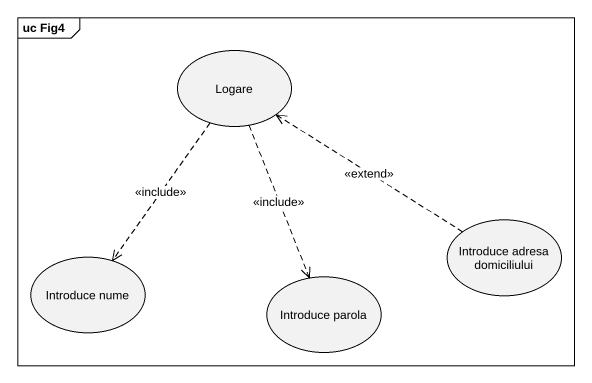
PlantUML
@startuml
mainframe uc Fig4
usecase Logare
usecase "Introduce adresa domiciliului" as Introduce_adresa
usecase "Introduce nume" as Introduce_nume
usecase "Introduce parola" as Introduce_parola
Logare ..> Introduce_nume : <<include>>
Logare ..> Introduce_parola : <<include>>
Introduce_adresa .up.> Logare : <<extend>>
@enduml
